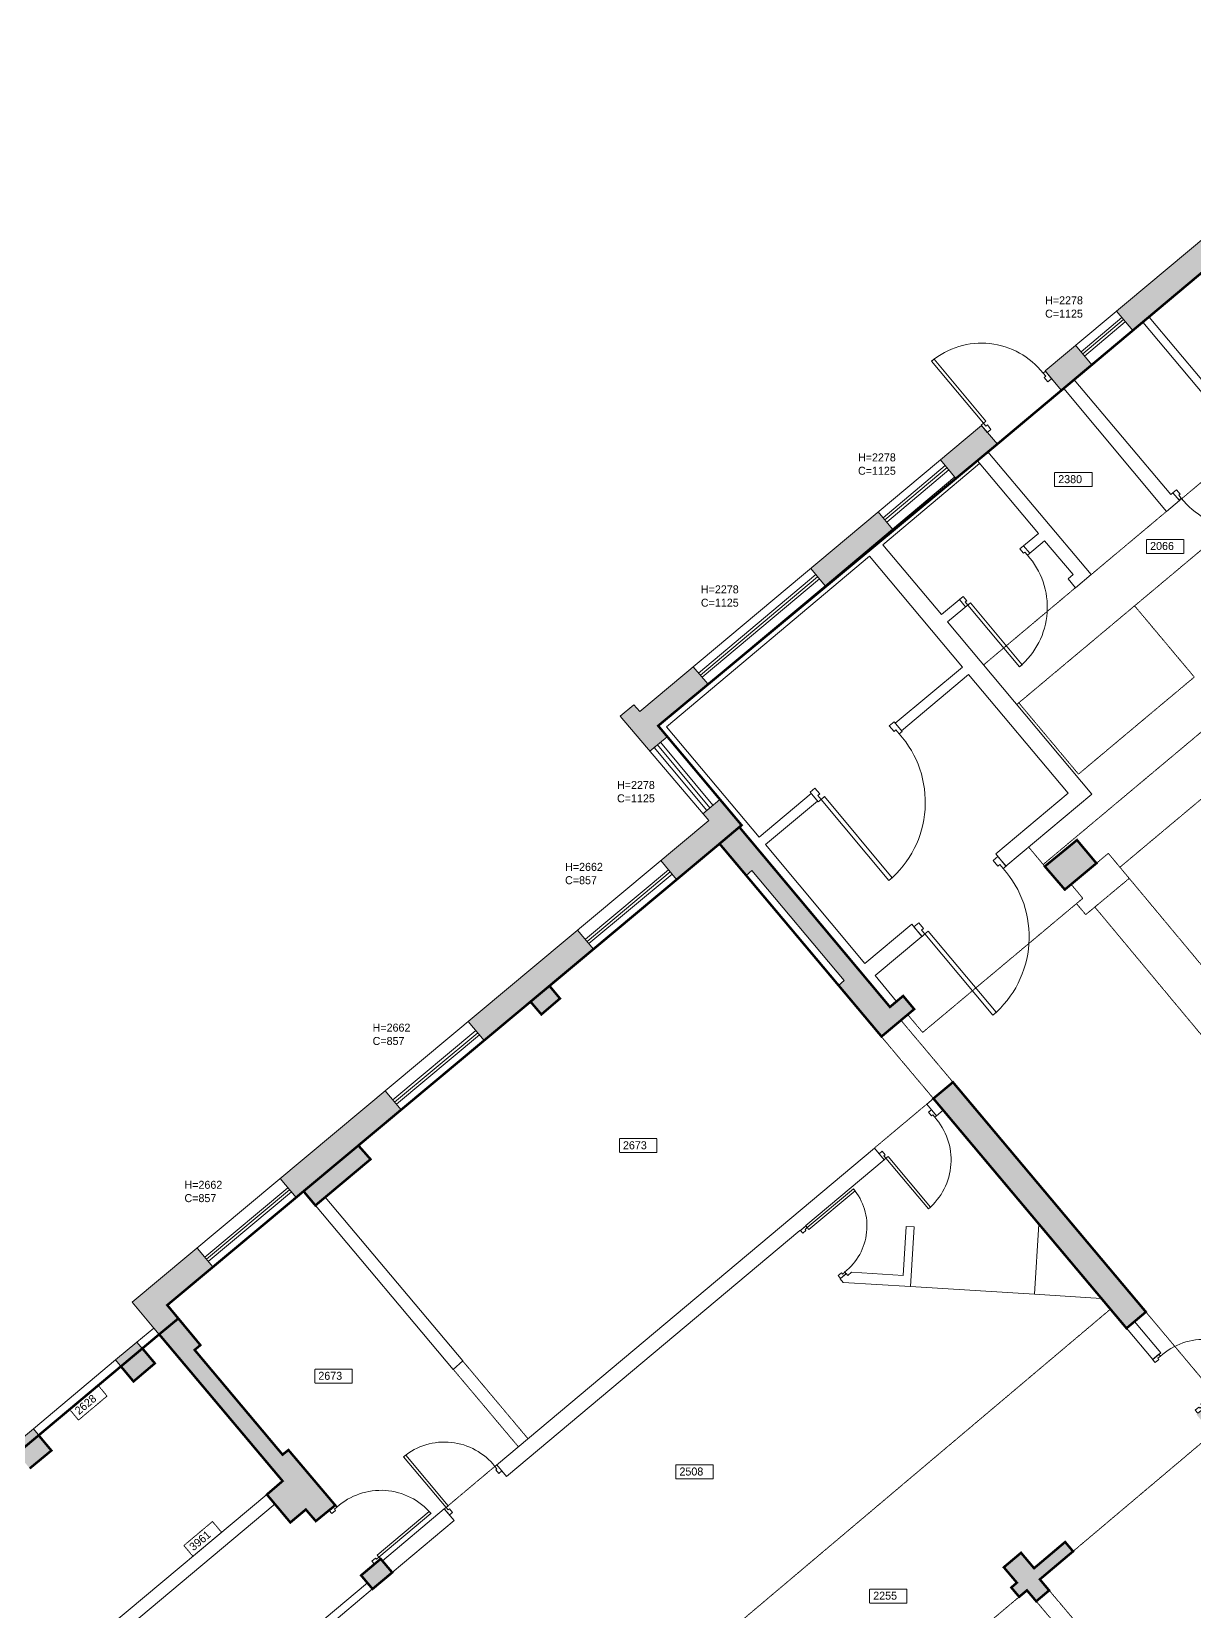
# Model space of a CAD drawing. Header units: millimetres. Extents: x 62976 to 1097852, y -110926 to 167100.
# Drawn here: x 398420 to 412949, y -28926 to -9184 of the extents above; entities that cross this region are included whole.
import ezdxf

# ---------------------------------------------------------------- set-up
doc = ezdxf.new("R2010")
doc.units = ezdxf.units.MM
doc.linetypes.add('HIDDENX2', pattern=[0.75, 0.5, -0.25])
for name, color, linetype, lineweight in [('BLOCKS', 8, 'Continuous', 15), ('Ceiling', 45, 'HIDDENX2', 15), ('Ceiling tag', 1, 'Continuous', 15), ('GIA', 84, 'Continuous', 15), ('NIA', 30, 'Continuous', 15), ('Partitions', 155, 'Continuous', 15), ('WALLS', 7, 'Continuous', 15)]:
    doc.layers.add(name, color=color, linetype=linetype, lineweight=lineweight)
doc.layers.add('Whatch', color=7, linetype='Continuous', lineweight=15, true_color=0xa8a8a8)
doc.styles.add('Century Gothic', font='GOTHIC.TTF')

# ---------------------------------------------------------------- blocks, each defined once
blk = doc.blocks.new('DOOR 840')
at = {"layer": 'BLOCKS'}
for p, q in [((-582, 249), (-582, -591)), ((-582, -591), (-582, 249)), ((-548, 249), (-582, 249)), ((-548, -591), (-548, 248)), ((-612, -691), (-612, -591)), ((-582, -591), (-612, -591)), ((-548, -591), (-582, -591)), ((-582, -632), (-582, -591)), ((228, -632), (228, -591)), ((228, -591), (258, -591)), ((258, -691), (258, -591)), ((-562, -691), (-612, -691)), ((-562, -632), (-582, -632)), ((-562, -691), (-562, -632)), ((208, -632), (228, -632)), ((208, -691), (208, -632)), ((208, -691), (258, -691))]:
    blk.add_line(p, q, dxfattribs=at)
blk.add_arc((-586, -565), 814, 358.1575, 89.7593, dxfattribs=at)

msp = doc.modelspace()

# ---------------------------------------------------------------- hatches: boundary and pattern name
at = {"layer": 'Whatch', "ltscale": 2}
h = msp.add_hatch(color=256, dxfattribs=at)
h.dxf.hatch_style = 1
h.paths.add_polyline_path([(402655, -23276), (402503, -23104), (403036, -22658), (402838, -22421), (401526, -23517), (401724, -23754), (401818, -23676), (401966, -23853)])
h.paths.add_polyline_path([(404654, -21307), (404792, -21465), (405022, -21267), (404891, -21109), (405442, -20649), (405243, -20411), (403876, -21553), (404075, -21791)])
h.paths.add_polyline_path([(407264, -19126), (407292, -19103), (407019, -18780), (406809, -18959), (406881, -19043), (406282, -19544), (406480, -19781), (407016, -19333), (407348, -19728), (407419, -19667), (408575, -21043), (408503, -21103), (409040, -21742), (409448, -21400), (409310, -21235), (409145, -21374)])
h.paths.add_polyline_path([(406869, -17336), (406688, -17121), (406019, -17681), (405946, -17596), (405775, -17740), (406144, -18175), (406200, -18128), (406200, -18129), (406361, -17997), (406249, -17859)])
h.paths.add_polyline_path([(409177, -15400), (408999, -15187), (408155, -15894), (408336, -16108)])
h.paths.add_polyline_path([(410363, -14192), (410361, -14193), (410290, -14108), (409778, -14536), (409974, -14772), (410488, -14338)])
h.paths.add_polyline_path([(411482, -19287), (411080, -19616), (411330, -19906), (411725, -19577)])
h.paths.add_polyline_path([(414082, -17602), (413832, -17306), (413443, -17635), (413687, -17931)])
h.paths.add_polyline_path([(417600, -11126), (417254, -10711), (417037, -10895), (417221, -11112), (414630, -13288), (415004, -13734), (415199, -13571), (414987, -13319)])
h.paths.add_polyline_path([(414562, -10920), (414361, -10679), (411976, -12676), (412182, -12921)])
h.paths.add_polyline_path([(411465, -13104), (411083, -13424), (411087, -13429), (411164, -13522), (411164, -13522), (411284, -13666), (411668, -13347)])
h.paths.add_polyline_path([(416027, -9687), (416115, -9796), (416333, -9618), (415971, -9184), (415753, -9362), (415828, -9450), (415139, -10027), (415214, -10117), (415339, -10266)])
h.paths.add_polyline_path([(417172, -15296), (417085, -15057), (416594, -15237), (416397, -15002), (416202, -15165), (416254, -15226), (415778, -15625), (416073, -15978), (416666, -15480)])
h.paths.add_polyline_path([(419571, -16796), (419613, -16781), (419631, -16830), (419614, -16836), (419627, -16871), (419602, -16880), (419821, -17481), (419583, -17565), (418568, -14786), (418079, -14965), (417991, -14726), (418479, -14548), (417763, -12574), (418703, -12233), (418805, -12515), (418101, -12771)])
h.paths.add_polyline_path([(421759, -11193), (421798, -11179), (421758, -11074), (421653, -11113), (421666, -11152), (421291, -11288), (421259, -11203), (421049, -11282), (421081, -11369), (420392, -11619), (420495, -11901), (421839, -11413)])
h.paths.add_polyline_path([(424096, -10593), (423991, -10304), (423417, -10512), (423385, -10424), (423175, -10503), (423207, -10588), (422742, -10757), (422726, -10725), (422621, -10765), (422655, -10867), (422694, -10853), (422774, -11073)])
h.paths.add_polyline_path([(422302, -15340), (422059, -15432), (422164, -15708), (422407, -15616)])
h.paths.add_polyline_path([(426633, -9343), (425681, -9690), (425786, -9979), (426139, -9851), (426174, -9946), (426394, -9865), (426360, -9770), (426494, -9722), (426514, -9768), (426753, -9682)])
h.paths.add_polyline_path([(427294, -10117), (426907, -10117), (426881, -10042), (426643, -10127), (426744, -10400), (426863, -10400), (426863, -10537), (427109, -10537), (427109, -10400), (427294, -10400)])
h.paths.add_polyline_path([(418195, -22664), (417991, -22420), (417800, -22572), (418007, -22819)])
h.paths.add_polyline_path([(420817, -20097), (420717, -20133), (420548, -20275), (420611, -20353), (420552, -20402), (420649, -20666), (420981, -20544)])
h.paths.add_polyline_path([(418993, -23913), (418729, -24012), (418752, -24076), (418753, -24076), (418752, -24076), (418847, -24339), (419123, -24239)])
h.paths.add_polyline_path([(419776, -26268), (419789, -26215), (419776, -26156), (419743, -26103), (419697, -26071), (419638, -26057), (419578, -26071), (419526, -26103), (419493, -26156), (419486, -26215), (419493, -26268), (419526, -26321), (419578, -26354), (419638, -26367), (419697, -26354), (419743, -26321)])
h.paths.add_polyline_path([(422591, -25066), (422372, -25146), (422476, -25431), (422695, -25351)])
h.paths.add_polyline_path([(423476, -26122), (423035, -26287), (422977, -26127), (422548, -26273), (423220, -28116), (423647, -27961), (423548, -27689), (423987, -27525)])
h.paths.add_polyline_path([(425443, -24056), (425179, -24151), (425291, -24461), (425510, -24381)])
h.paths.add_polyline_path([(424655, -21811), (424419, -21898), (424580, -22341), (424817, -22256)])
h.paths.add_polyline_path([(428404, -22980), (428095, -23092), (428207, -23401), (428516, -23289)])
h.paths.add_polyline_path([(431359, -21815), (431060, -21924), (431085, -22298), (431465, -22289), (431461, -22090)])
h.paths.add_polyline_path([(426586, -18233), (426367, -18313), (426469, -18592), (426688, -18512)])
h.paths.add_polyline_path([(423724, -19235), (423481, -19320), (423593, -19636), (423836, -19550)])
h.paths.add_polyline_path([(430561, -19679), (430089, -19850), (430420, -20761), (430892, -20590)])
h.paths.add_polyline_path([(434093, -20664), (433630, -20664), (433630, -21186), (434093, -21186)])
h.paths.add_polyline_path([(435960, -21648), (435716, -21648), (435716, -21911), (435960, -21911)])
h.paths.add_polyline_path([(436047, -17548), (435691, -17548), (435691, -18212), (436047, -18212)])
h.paths.add_polyline_path([(434411, -17548), (434056, -17548), (434056, -18212), (434411, -18212)])
h.paths.add_polyline_path([(432756, -17510), (432512, -17510), (432512, -18033), (432756, -18033)])
h = msp.add_hatch(color=256, dxfattribs=at)
h.dxf.hatch_style = 1
h.paths.add_polyline_path([(406686, -32185), (406587, -32068), (406199, -32396), (406036, -32203), (405821, -32384), (405984, -32577), (405914, -32636), (406013, -32753), (406110, -32671), (406226, -32809), (406387, -32673), (406271, -32535)])
h.paths.add_polyline_path([(409057, -30182), (408959, -30065), (408571, -30393), (408407, -30200), (408193, -30381), (408356, -30574), (408286, -30634), (408384, -30751), (408481, -30669), (408597, -30806), (408759, -30670), (408643, -30532)])
h.paths.add_polyline_path([(411433, -28176), (411334, -28059), (410946, -28387), (410783, -28194), (410568, -28375), (410731, -28568), (410661, -28628), (410760, -28744), (410857, -28663), (410973, -28800), (411134, -28664), (411018, -28526)])
h.paths.add_polyline_path([(414135, -25921), (413964, -25718), (413275, -26294), (413235, -26247), (413071, -26385), (413071, -26385), (412993, -26450), (412993, -26450), (412975, -26465), (413298, -26854), (413298, -26855), (413469, -26710), (413353, -26576)])
h.paths.add_polyline_path([(415496, -24782), (415601, -24906), (415832, -24711), (415558, -24384), (414620, -25169), (414790, -25372)])
h.paths.add_polyline_path([(409932, -22313), (409688, -22517), (412101, -25388), (412344, -25185)])
h = msp.add_hatch(color=256, dxfattribs=at)
h.dxf.hatch_style = 1
h.paths.add_polyline_path([(399593, -38174), (399223, -37734), (398896, -38009), (398150, -37120), (398352, -36950), (398175, -36740), (397674, -37160), (398805, -38507), (397149, -39898), (391390, -33023), (395337, -29720), (396816, -31482), (396878, -31429), (397033, -31615), (397334, -31364), (397076, -31055), (396942, -31168), (395567, -29522), (396225, -28969), (396061, -28777), (396060, -28777), (396038, -28750), (395994, -28699), (390896, -33033), (391091, -33267), (391127, -33237), (392804, -35238), (392769, -35268), (392993, -35531), (393025, -35505), (394914, -37756), (394882, -37782), (395106, -38052), (395138, -38025), (396882, -40098), (396850, -40126), (397074, -40396), (397344, -40172), (397322, -40147), (398999, -38734), (399459, -39283), (399599, -39166), (399109, -38582)])
h.paths.add_polyline_path([(395525, -33994), (395226, -34245), (397115, -36494), (397191, -36430), (397413, -36243)], flags=17)
h.paths.add_polyline_path([(395093, -33221), (394846, -32930), (394422, -33287), (394667, -33579), (394744, -33514)], flags=17)
h.paths.add_polyline_path([(401527, -36541), (401624, -36459), (401525, -36343), (401455, -36402), (401291, -36209), (401077, -36390), (401240, -36583), (401170, -36643), (401268, -36759), (401365, -36678), (401482, -36815), (401643, -36679)])
h.paths.add_polyline_path([(404292, -34206), (404194, -34089), (403806, -34417), (403642, -34223), (403428, -34405), (403591, -34598), (403521, -34657), (403619, -34774), (403716, -34692), (403833, -34830), (403994, -34694), (403878, -34556)])
h.paths.add_polyline_path([(402450, -42573), (402306, -42692), (402487, -42907), (403442, -44041), (403585, -43921)])
h.paths.add_polyline_path([(408137, -43132), (408021, -42993), (407409, -43507), (407292, -43368), (407130, -43503), (407247, -43642), (406567, -44213), (406683, -44352)])
h.paths.add_polyline_path([(412777, -39238), (412660, -39100), (412165, -39515), (412048, -39376), (412048, -39376), (411887, -39512), (412003, -39651), (411376, -40178), (411492, -40317)])
h.paths.add_polyline_path([(399667, -29417), (399398, -29105), (399108, -29349), (399371, -29667)])
h.paths.add_polyline_path([(398667, -26916), (398443, -26646), (398173, -26870), (398397, -27139)])
h.paths.add_polyline_path([(399963, -25830), (399733, -25560), (399470, -25784), (399693, -26053)])
h.paths.add_polyline_path([(401629, -26909), (401556, -26968), (400457, -25659), (400529, -25599), (400115, -25099), (400686, -24622), (400487, -24384), (399676, -25062), (399948, -25385), (401556, -27297), (401358, -27464), (401657, -27811), (401846, -27653), (401971, -27798), (402214, -27600), (402214, -27600)])
h.paths.add_polyline_path([(402782, -28270), (402780, -28272), (402703, -28336), (402537, -28476), (402680, -28646), (402926, -28440)])
h.paths.add_polyline_path([(404962, -30919), (404735, -31111), (404995, -31419), (405222, -31227)])

# ---------------------------------------------------------------- linework, layer by layer
at = {"layer": 'BLOCKS'}
for p, q in [((411533, -13186), (412041, -12756)), ((411555, -13212), (412064, -12783)), ((411578, -13239), (412086, -12809)), ((411668, -13347), (412180, -12920)), ((409060, -15261), (409837, -14606)), ((409083, -15287), (409860, -14633)), ((409105, -15314), (409882, -14660)), ((409177, -15400), (409955, -14746)), ((406754, -17200), (408218, -15969)), ((406777, -17227), (408241, -15996)), ((406799, -17253), (408263, -16023)), ((406869, -17336), (408336, -16108)), ((406857, -18917), (406201, -18129)), ((406895, -18885), (406239, -18097)), ((406934, -18853), (406278, -18065)), ((407019, -18780), (406361, -17997)), ((406377, -19659), (405339, -20526)), ((406400, -19685), (405361, -20553)), ((406422, -19712), (405384, -20580)), ((408503, -21103), (407348, -19728)), ((406480, -19781), (405442, -20649)), ((403972, -21668), (402934, -22535)), ((403995, -21695), (402956, -22562)), ((404017, -21722), (402979, -22589)), ((404075, -21791), (403036, -22658)), ((401622, -23632), (400583, -24499)), ((401644, -23659), (400606, -24526)), ((401666, -23685), (400628, -24553)), ((401724, -23754), (400686, -24622)), ((409402, -24868), (410953, -24963))]:
    msp.add_line(p, q, dxfattribs=at)
at = {"layer": 'Ceiling'}
for p, q in [((410730, -17593), (415141, -13898)), ((413563, -14373), (412763, -15044)), ((412601, -15180), (411659, -15970)), ((411060, -19592), (415784, -15633)), ((412019, -19626), (416665, -15733)), ((411462, -16134), (410315, -17098)), ((412202, -16360), (412948, -17250)), ((411501, -18463), (412948, -17250)), ((411501, -18463), (410755, -17572)), ((411080, -19616), (410878, -19375)), ((411725, -19577), (411874, -19453)), ((415909, -24294), (411874, -19453)), ((411555, -20015), (411409, -19840)), ((411591, -20219), (412135, -19766)), ((409554, -21691), (411555, -20015)), ((411591, -20219), (411476, -20081)), ((415379, -24533), (411705, -20124)), ((409367, -21468), (409554, -21691)), ((409932, -22312), (409282, -21539)), ((409688, -22517), (409038, -21744)), ((408951, -23136), (409606, -22586)), ((411900, -25149), (405006, -30971)), ((413235, -26247), (412344, -25185)), ((404622, -26768), (403807, -25797)), ((404502, -26869), (403689, -25902)), ((411433, -28176), (413174, -26706)), ((403624, -27606), (404208, -27115)), ((409057, -30182), (410760, -28744)), ((410973, -28800), (416646, -35518)), ((411135, -28664), (416808, -35382))]:
    msp.add_line(p, q, dxfattribs=at)
for points in [[(411203, -14694), (411670, -14694), (411670, -14869), (411203, -14869)], [(412351, -15529), (412818, -15529), (412818, -15704), (412351, -15704)], [(405765, -23018), (406232, -23018), (406232, -23193), (405765, -23193)], [(401958, -25900), (402425, -25900), (402425, -26075), (401958, -26075)], [(398894, -26401), (399251, -26101), (399363, -26235), (399006, -26535)], [(406471, -27095), (406938, -27095), (406938, -27270), (406471, -27270)], [(400323, -28103), (400680, -27803), (400793, -27937), (400435, -28237)], [(408891, -28648), (409358, -28648), (409358, -28822), (408891, -28822)]]:
    msp.add_lwpolyline(points, close=True, dxfattribs=at)
at = {"layer": 'GIA', "ltscale": 2}
msp.add_lwpolyline([(414562, -10920, 30, 30, 0), (410488, -14338, 30, 30, 0), (406249, -17859, 30, 30, 0), (407291, -19101, 30, 30, 0), (407016, -19333, 30, 30, 0), (404891, -21109, 30, 30, 0), (404654, -21307, 30, 30, 0), (402503, -23104, 30, 30, 0), (401818, -23676, 30, 30, 0), (400115, -25099, 30, 30, 0), (400253, -25266, 30, 30, 0), (400014, -25464, 30, 30, 0), (396060, -28777, 30, 30, 0)], format="xyseb", dxfattribs=at)
at = {"layer": 'NIA', "ltscale": 2}
msp.add_lwpolyline([(414562, -10920, 30, 30, 0), (410488, -14338, 30, 30, 0), (406249, -17859, 30, 30, 0), (407292, -19102, 30, 30, 0), (407264, -19126, 30, 30, 0), (409145, -21373, 30, 30, 0), (409310, -21235, 30, 30, 0), (409448, -21400, 30, 30, 0), (409040, -21742, 30, 30, 0), (407016, -19333, 30, 30, 0), (404891, -21110, 30, 30, 0), (405022, -21267, 30, 30, 0), (404790, -21466, 30, 30, 0), (404654, -21307, 30, 30, 0), (402503, -23104, 30, 30, 0), (402655, -23276, 30, 30, 0), (401966, -23853, 30, 30, 0), (401818, -23676, 30, 30, 0), (400115, -25099, 30, 30, 0), (400529, -25598, 30, 30, 0), (400457, -25659, 30, 30, 0), (401556, -26968, 30, 30, 0), (401629, -26909, 30, 30, 0), (402214, -27600, 30, 30, 0), (401971, -27798, 30, 30, 0), (401846, -27653, 30, 30, 0), (401653, -27815, 30, 30, 0), (401360, -27466, 30, 30, 0), (401556, -27297, 30, 30, 0), (400014, -25464, 30, 30, 0), (399804, -25640, 30, 30, 0), (399960, -25826, 30, 30, 0), (399693, -26053, 30, 30, 0), (399536, -25864, 30, 30, 0), (398508, -26726, 30, 30, 0), (398667, -26916, 30, 30, 0), (398397, -27139, 30, 30, 0)], format="xyseb", dxfattribs=at)
at = {"layer": 'NIA', "ltscale": 2, "const_width": 30}
for points in [[(411080, -19616), (411482, -19287), (411725, -19577), (411330, -19906)], [(412101, -25388), (412343, -25184), (409932, -22313), (409688, -22517)], [(410568, -28375), (410783, -28194), (410946, -28387), (411334, -28059), (411433, -28176), (411018, -28526), (411134, -28664), (410973, -28800), (410857, -28663), (410760, -28744), (410661, -28628), (410731, -28568)], [(402537, -28476), (402782, -28270), (402926, -28440), (402680, -28646)]]:
    msp.add_lwpolyline(points, close=True, dxfattribs=at)
at = {"layer": 'Partitions', "ltscale": 2}
for p, q in [((413508, -14251), (412305, -12817)), ((413575, -14173), (412383, -12751)), ((412654, -14970), (411449, -13535)), ((412601, -15180), (411317, -13646)), ((410265, -14581), (409058, -15596)), ((411001, -15454), (410238, -14548)), ((411659, -15970), (410369, -14436)), ((412654, -14970), (412681, -14947)), ((412681, -14947), (412763, -15044)), ((412601, -15180), (412763, -15044)), ((412763, -15044), (412763, -15044)), ((409789, -16469), (409058, -15596)), ((411001, -15454), (410768, -15649)), ((411078, -15546), (410863, -15726)), ((411436, -15970), (411078, -15546)), ((408889, -15738), (406355, -17870)), ((410051, -17126), (408889, -15738)), ((411370, -16023), (411436, -15970)), ((411462, -16134), (411659, -15970)), ((411370, -16023), (411462, -16134)), ((410059, -16242), (409789, -16469)), ((410150, -16323), (409866, -16561)), ((411668, -18714), (409866, -16561)), ((409212, -17828), (410051, -17126)), ((409289, -17920), (410128, -17218)), ((411370, -18702), (410128, -17218)), ((406355, -17870), (407512, -19251)), ((407512, -19251), (408162, -18707)), ((410467, -19459), (411370, -18702)), ((410595, -19612), (411668, -18714)), ((407589, -19343), (408239, -18799)), ((407589, -19343), (408832, -20828)), ((410595, -19612), (410467, -19459)), ((408832, -20828), (409417, -20338)), ((408960, -20981), (409545, -20491)), ((409545, -20491), (409417, -20338)), ((408960, -20981), (409229, -21303)), ((408017, -24167), (408021, -24172)), ((408021, -24172), (408097, -24107)), ((408094, -24103), (408097, -24107)), ((409348, -24115), (409311, -24728)), ((409448, -24121), (409348, -24115)), ((409448, -24121), (409402, -24868)), ((411007, -24087), (410953, -24963)), ((408599, -24705), (408522, -24770)), ((408522, -24770), (408562, -24816)), ((408599, -24705), (408617, -24727))]:
    msp.add_line(p, q, dxfattribs=at)
at = {"layer": 'Partitions'}
for p, q in [((409688, -22517), (409606, -22586)), ((409728, -22732), (409606, -22586)), ((409810, -22663), (409728, -22732)), ((408951, -23136), (404227, -27100)), ((409073, -23282), (408094, -24103)), ((409073, -23282), (408951, -23136)), ((403689, -25902), (401966, -23853)), ((403807, -25797), (402089, -23750)), ((408017, -24167), (404353, -27242)), ((408562, -24816), (409402, -24868)), ((408663, -24688), (408617, -24727)), ((408663, -24688), (409311, -24728)), ((410953, -24963), (411786, -25014)), ((400014, -25464), (399799, -25639)), ((412428, -25778), (412101, -25388)), ((412528, -25694), (412200, -25305)), ((399535, -25863), (398509, -26725)), ((403689, -25902), (403807, -25797)), ((412428, -25778), (412528, -25694)), ((404353, -27242), (404231, -27096)), ((401358, -27464), (399398, -29105)), ((401462, -27584), (399503, -29226)), ((403576, -27646), (402803, -28295)), ((403698, -27792), (402926, -28440)), ((403698, -27792), (403576, -27646)), ((402616, -28569), (400284, -30523)), ((402680, -28646), (402116, -29118))]:
    msp.add_line(p, q, dxfattribs=at)
at = {"layer": 'WALLS'}
for p, q in [((414562, -10920), (412182, -12921)), ((411083, -13424), (411284, -13666)), ((411668, -13347), (411284, -13666)), ((410290, -14107), (410488, -14338)), ((410488, -14338), (409974, -14772)), ((409177, -15400), (408336, -16108)), ((406869, -17336), (406249, -17859)), ((406249, -17859), (406361, -17997)), ((406144, -18175), (406361, -17997)), ((406223, -18109), (406144, -18175)), ((406809, -18959), (407019, -18780)), ((407019, -18780), (407292, -19103)), ((407292, -19103), (407264, -19126)), ((409145, -21374), (407264, -19126)), ((407016, -19333), (406480, -19781)), ((407348, -19728), (407016, -19333)), ((411080, -19616), (411482, -19287)), ((411482, -19287), (411725, -19577)), ((407419, -19667), (407348, -19728)), ((408575, -21043), (407419, -19667)), ((411080, -19616), (411330, -19906)), ((411330, -19906), (411725, -19577)), ((405442, -20649), (404891, -21109)), ((404891, -21109), (405022, -21267)), ((409040, -21742), (408503, -21103)), ((404654, -21307), (404075, -21791)), ((404792, -21465), (404654, -21307)), ((405022, -21267), (404792, -21465)), ((409310, -21235), (409145, -21374)), ((409448, -21400), (409310, -21235)), ((409448, -21400), (409040, -21742)), ((409932, -22313), (409688, -22517)), ((409932, -22313), (412344, -25185)), ((403036, -22658), (402503, -23104)), ((412101, -25388), (409688, -22517)), ((401966, -23853), (402655, -23276)), ((402655, -23276), (402503, -23104)), ((401818, -23676), (401724, -23754)), ((401966, -23853), (401818, -23676)), ((400686, -24622), (400115, -25099)), ((400529, -25599), (400115, -25099)), ((412101, -25388), (412344, -25185)), ((401556, -27297), (399948, -25385)), ((399963, -25830), (399733, -25560)), ((400457, -25659), (400529, -25599)), ((401556, -26968), (400457, -25659)), ((399693, -26053), (399470, -25784)), ((399963, -25830), (399693, -26053)), ((398667, -26916), (398443, -26646)), ((398397, -27139), (398667, -26916)), ((398667, -26916), (398667, -26916)), ((401556, -26968), (401629, -26909)), ((401629, -26909), (402214, -27600)), ((401556, -27297), (401358, -27464)), ((401358, -27464), (401657, -27811)), ((402214, -27600), (401971, -27798)), ((401846, -27653), (401657, -27811)), ((401846, -27653), (401971, -27798)), ((410783, -28194), (410568, -28375)), ((411334, -28059), (410946, -28387)), ((411433, -28176), (411018, -28526)), ((402780, -28272), (402537, -28476)), ((402782, -28270), (402701, -28337)), ((402701, -28337), (402701, -28337)), ((402782, -28270), (402926, -28440)), ((402926, -28440), (402680, -28646)), ((410731, -28568), (410661, -28628)), ((410857, -28663), (410760, -28744)), ((411134, -28664), (410973, -28800))]:
    msp.add_line(p, q, dxfattribs=at)
at = {"layer": 'WALLS', "ltscale": 2}
for p, q in [((412182, -12921), (411976, -12676)), ((411668, -13347), (411465, -13104)), ((409974, -14772), (409778, -14536)), ((409177, -15400), (408999, -15187)), ((408336, -16108), (408155, -15894)), ((406869, -17336), (406688, -17121)), ((406480, -19781), (406282, -19544)), ((405442, -20649), (405243, -20411)), ((408575, -21043), (408503, -21103)), ((404075, -21791), (403876, -21553)), ((403036, -22658), (402838, -22421)), ((401724, -23754), (401526, -23517)), ((400686, -24622), (400493, -24392)), ((410946, -28387), (410783, -28194)), ((411433, -28176), (411334, -28059)), ((410731, -28568), (410568, -28375)), ((402537, -28476), (402680, -28646)), ((411134, -28664), (411018, -28526)), ((410760, -28744), (410661, -28628)), ((410973, -28800), (410857, -28663))]:
    msp.add_line(p, q, dxfattribs=at)
at = {"layer": 'Whatch'}
for p, q in [((414361, -10679), (411083, -13424)), ((410290, -14107), (406019, -17681)), ((405946, -17596), (405775, -17740)), ((405775, -17740), (405946, -17596)), ((406881, -19043), (405775, -17740)), ((406019, -17681), (405946, -17596)), ((405946, -17596), (406019, -17681)), ((406881, -19043), (399676, -25062)), ((399948, -25385), (399676, -25062)), ((399948, -25385), (399733, -25560)), ((399733, -25560), (399470, -25784)), ((399470, -25784), (398443, -26646)), ((398443, -26646), (398173, -26870))]:
    msp.add_line(p, q, dxfattribs=at)

# ---------------------------------------------------------------- block references
at = {"layer": 'BLOCKS'}
for p, xscale, yscale, zscale, rotation in [((410393, -13083), 1.203077517961867, 1.203077517961867, 1.203077517961867, 39.90244055029029), ((413451, -15383), 1.199999999994586, 1.199999999994586, 1.199999999994586, 220.0497277656947), ((411109, -16445), -1.199999999994586, 1.199999999994586, 1.199999999994586, 219.9363831467294), ((409584, -18904), -1.574144036697241, 1.574144036697241, 1.574144036697241, 219.9363831467294), ((410882, -20586), -1.574144036697241, 1.574144036697241, 1.574144036697241, 219.9363831467294), ((409907, -23340), -0.9830234868275365, 0.9830234868275364, 0.9830234868275364, 220.001680674091), ((408854, -24189), 0.8970592709522893, 0.8970592709522893, 0.8970592709522893, 310.0016806741066), ((413128, -25528), -1.009360998285604, 1.009360998285603, 1.009360998285603, 310.1559996258623), ((403664, -26814), 0.9830234868275366, 0.9830234868275366, 0.9830234868275366, 40.00168067409617), ((402840, -27415), -1.009360998285604, 1.009360998285603, 1.009360998285603, 310.001680674091)]:
    msp.add_blockref('DOOR 840', p, dxfattribs=dict(at, xscale=xscale, yscale=yscale, zscale=zscale, rotation=rotation))

# ---------------------------------------------------------------- texts
at = {"layer": 'Ceiling', "char_height": 100, "width": 730.14, "attachment_point": 1, "style": 'Century Gothic'}
for s, insert in [('2380', (411248, -14727)), ('2066', (412396, -15562)), ('2673', (405809, -23051)), ('2673', (402003, -25932)), ('2508', (406515, -27128)), ('2255', (408936, -28680))]:
    msp.add_mtext(s, dxfattribs=dict(at, insert=insert))
at = {"layer": 'Ceiling', "char_height": 100, "width": 730.14, "attachment_point": 1, "rotation": 40.0017, "style": 'Century Gothic'}
for s, insert in [('2628', (398948, -26398)), ('3961', (400378, -28099))]:
    msp.add_mtext(s, dxfattribs=dict(at, insert=insert))
at = {"layer": 'Ceiling tag', "char_height": 100, "width": 730.14, "attachment_point": 1, "style": 'Century Gothic'}
for s, insert in [('H=2278\\PC=1125', (411084, -12492)), ('H=2278\\PC=1125', (408746, -14455)), ('H=2278\\PC=1125', (406783, -16104)), ('H=2278\\PC=1125', (405735, -18549)), ('H=2662\\PC=857', (405086, -19572)), ('H=2662\\PC=857', (402681, -21581)), ('H=2662\\PC=857', (400330, -23545))]:
    msp.add_mtext(s, dxfattribs=dict(at, insert=insert))

doc.saveas('drawing.dxf')
